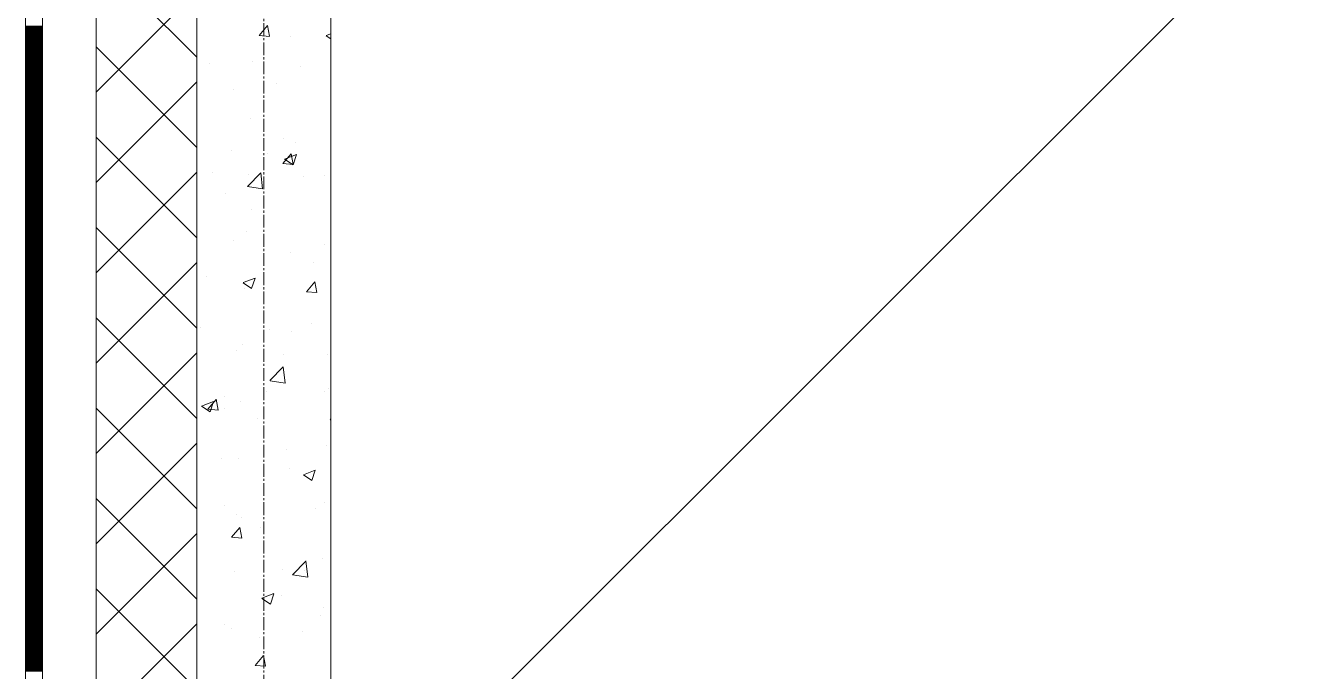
# Model space of a CAD drawing. Header units: millimetres. Extents: x 538266 to 1167394, y 114608 to 637157.
# Drawn here: x 828883 to 830789, y 161488 to 162451 of the extents above; entities that cross this region are included whole.
import ezdxf
from ezdxf.enums import TextEntityAlignment as Align

# ---------------------------------------------------------------- set-up
doc = ezdxf.new("R2010")
doc.units = ezdxf.units.MM
doc.linetypes.add('CENTER2', pattern=[28.575, 19.05, -3.175, 3.175, -3.175])
doc.linetypes.add('DASHED', pattern=[19.05, 12.7, -6.35])
doc.layers.get('Defpoints').update_dxf_attribs({"color": 140})
doc.layers.add('АР_Делит', color=120, linetype='Continuous', lineweight=0, plot=False)
for name, color, linetype, lineweight in [('АР_Стены ПЕНОблок', 52, 'Continuous', 20), ('АР_Тонкая', 254, 'Continuous', 5), ('АР_Утеплитель', 31, 'Continuous', 0), ('АР_Штриховка', 8, 'Continuous', 0)]:
    doc.layers.add(name, color=color, linetype=linetype, lineweight=lineweight)
doc.layers.add('РД_Оси_100', color=7, linetype='Continuous', lineweight=0, true_color=0x525252)
doc.layers.add('ФВ-5', color=7, linetype='Continuous')
doc.styles.add('style1', font='ARIALN.TTF')

# ---------------------------------------------------------------- blocks, each defined once
blk = doc.blocks.new('2_этаж')
at = {"layer": 'АР_Стены ПЕНОблок', "color": 18, "linetype": 'Continuous', "lineweight": 20, "true_color": 0x000000}
for p, q in [((672773.6, 213213.2), (672773.6, 137013.2)), ((672973.6, 137013.2), (672973.6, 213213.2))]:
    blk.add_line(p, q, dxfattribs=at)
at = {"layer": 'АР_Тонкая', "color": 18, "linetype": 'Continuous', "lineweight": 5, "true_color": 0x000000}
for p, q in [((672518.6, 213213.2), (672518.6, 137013.2)), ((672543.6, 213213.2), (672543.6, 137013.2)), ((672543.6, 137013.2), (672543.6, 213213.2)), ((672623.6, 137013.2), (672623.6, 213213.2))]:
    blk.add_line(p, q, dxfattribs=at)
at = {"layer": 'АР_Утеплитель', "color": 18, "linetype": 'Continuous', "lineweight": 0, "true_color": 0x000000}
for p, q in [((672623.6, 213213.2), (672623.6, 137013.2)), ((672773.6, 137013.2), (672773.6, 213213.2))]:
    blk.add_line(p, q, dxfattribs=at)
at = {"layer": 'АР_Штриховка', "color": 18, "linetype": 'Continuous', "lineweight": 0, "true_color": 0x000000}
for p, q in [((672773.6, 162403.9), (672623.6, 162553.9)), ((672623.6, 162351.8), (672773.6, 162501.8)), ((672518.6, 162450), (672543.6, 162450)), ((672518.6, 162449), (672543.6, 162449)), ((672518.6, 162448), (672543.6, 162448)), ((672866.8, 162436.2), (672879, 162450.8)), ((672882.1, 162434.9), (672879.2, 162450.8)), ((672518.6, 162447), (672543.6, 162447)), ((672518.6, 162446), (672543.6, 162446)), ((672518.6, 162445), (672543.6, 162445)), ((672518.6, 162444), (672543.6, 162444)), ((672518.6, 162443), (672543.6, 162443)), ((672518.6, 162442), (672543.6, 162442)), ((672518.6, 162441), (672543.6, 162441)), ((672518.6, 162440), (672543.6, 162440)), ((672518.6, 162439), (672543.6, 162439)), ((672518.6, 162438), (672543.6, 162438)), ((672518.6, 162437), (672543.6, 162437)), ((672518.6, 162436), (672543.6, 162436)), ((672518.6, 162435), (672543.6, 162435)), ((672518.6, 162434), (672543.6, 162434)), ((672518.6, 162433), (672543.6, 162433)), ((672518.6, 162432), (672543.6, 162432)), ((672518.6, 162431), (672543.6, 162431)), ((672518.6, 162430), (672543.6, 162430)), ((672518.6, 162429), (672543.6, 162429)), ((672866.8, 162436.2), (672882, 162434.8)), ((672914, 162433.9), (672914, 162433.9)), ((672966.3, 162436), (672973.6, 162438.8)), ((672966.3, 162435.8), (672973.6, 162430.9)), ((672518.6, 162428), (672543.6, 162428)), ((672518.6, 162427), (672543.6, 162427)), ((672518.6, 162426), (672543.6, 162426)), ((672518.6, 162425), (672543.6, 162425)), ((672518.6, 162424), (672543.6, 162424)), ((672518.6, 162423), (672543.6, 162423)), ((672518.6, 162422), (672543.6, 162422)), ((672518.6, 162421), (672543.6, 162421)), ((672518.6, 162420), (672543.6, 162420)), ((672518.6, 162419), (672543.6, 162419)), ((672518.6, 162418), (672543.6, 162418)), ((672518.6, 162417), (672543.6, 162417)), ((672518.6, 162416), (672543.6, 162416)), ((672518.6, 162415), (672543.6, 162415)), ((672518.6, 162414), (672543.6, 162414)), ((672518.6, 162413), (672543.6, 162413)), ((672518.6, 162412), (672543.6, 162412)), ((672518.6, 162411), (672543.6, 162411)), ((672518.6, 162410), (672543.6, 162410)), ((672773.6, 162269.2), (672623.6, 162419.2)), ((672518.6, 162409), (672543.6, 162409)), ((672518.6, 162408), (672543.6, 162408)), ((672518.6, 162407), (672543.6, 162407)), ((672518.6, 162406), (672543.6, 162406)), ((672518.6, 162405), (672543.6, 162405)), ((672518.6, 162404), (672543.6, 162404)), ((672518.6, 162403), (672543.6, 162403)), ((672518.6, 162402), (672543.6, 162402)), ((672518.6, 162401), (672543.6, 162401)), ((672518.6, 162400), (672543.6, 162400)), ((672518.6, 162399), (672543.6, 162399)), ((672518.6, 162398), (672543.6, 162398)), ((672518.6, 162397), (672543.6, 162397)), ((672518.6, 162396), (672543.6, 162396)), ((672518.6, 162395), (672543.6, 162395)), ((672518.6, 162394), (672543.6, 162394)), ((672518.6, 162393), (672543.6, 162393)), ((672518.6, 162392), (672543.6, 162392)), ((672518.6, 162391), (672543.6, 162391)), ((672793, 162395), (672793, 162395)), ((672857, 162397.6), (672857, 162397.6)), ((672518.6, 162390), (672543.6, 162390)), ((672518.6, 162389), (672543.6, 162389)), ((672518.6, 162388), (672543.6, 162388)), ((672518.6, 162387), (672543.6, 162387)), ((672518.6, 162386), (672543.6, 162386)), ((672518.6, 162385), (672543.6, 162385)), ((672518.6, 162384), (672543.6, 162384)), ((672518.6, 162383), (672543.6, 162383)), ((672518.6, 162382), (672543.6, 162382)), ((672518.6, 162381), (672543.6, 162381)), ((672518.6, 162380), (672543.6, 162380)), ((672518.6, 162379), (672543.6, 162379)), ((672518.6, 162378), (672543.6, 162378)), ((672518.6, 162377), (672543.6, 162377)), ((672518.6, 162376), (672543.6, 162376)), ((672518.6, 162375), (672543.6, 162375)), ((672518.6, 162374), (672543.6, 162374)), ((672518.6, 162373), (672543.6, 162373)), ((672518.6, 162372), (672543.6, 162372)), ((672928.5, 162389.3), (672928.5, 162389.3)), ((672518.6, 162371), (672543.6, 162371)), ((672518.6, 162370), (672543.6, 162370)), ((672518.6, 162369), (672543.6, 162369)), ((672518.6, 162368), (672543.6, 162368)), ((672518.6, 162367), (672543.6, 162367)), ((672518.6, 162366), (672543.6, 162366)), ((672518.6, 162365), (672543.6, 162365)), ((672518.6, 162364), (672543.6, 162364)), ((672518.6, 162363), (672543.6, 162363)), ((672518.6, 162362), (672543.6, 162362)), ((672518.6, 162361), (672543.6, 162361)), ((672518.6, 162360), (672543.6, 162360)), ((672518.6, 162359), (672543.6, 162359)), ((672518.6, 162358), (672543.6, 162358)), ((672518.6, 162357), (672543.6, 162357)), ((672518.6, 162356), (672543.6, 162356)), ((672518.6, 162355), (672543.6, 162355)), ((672518.6, 162354), (672543.6, 162354)), ((672518.6, 162353), (672543.6, 162353)), ((672518.6, 162352), (672543.6, 162352)), ((672623.6, 162217.1), (672773.6, 162367.1)), ((672828.3, 162356.1), (672828.3, 162356.1)), ((672891.9, 162364.5), (672891.9, 162364.5)), ((672518.6, 162351), (672543.6, 162351)), ((672518.6, 162350), (672543.6, 162350)), ((672518.6, 162349), (672543.6, 162349)), ((672518.6, 162348), (672543.6, 162348)), ((672518.6, 162347), (672543.6, 162347)), ((672518.6, 162346), (672543.6, 162346)), ((672518.6, 162345), (672543.6, 162345)), ((672518.6, 162344), (672543.6, 162344)), ((672518.6, 162343), (672543.6, 162343)), ((672518.6, 162342), (672543.6, 162342)), ((672518.6, 162341), (672543.6, 162341)), ((672518.6, 162340), (672543.6, 162340)), ((672518.6, 162339), (672543.6, 162339)), ((672518.6, 162338), (672543.6, 162338)), ((672518.6, 162337), (672543.6, 162337)), ((672518.6, 162336), (672543.6, 162336)), ((672518.6, 162335), (672543.6, 162335)), ((672518.6, 162334), (672543.6, 162334)), ((672518.6, 162333), (672543.6, 162333)), ((672518.6, 162332), (672543.6, 162332)), ((672518.6, 162331), (672543.6, 162331)), ((672518.6, 162330), (672543.6, 162330)), ((672518.6, 162329), (672543.6, 162329)), ((672518.6, 162328), (672543.6, 162328)), ((672518.6, 162327), (672543.6, 162327)), ((672518.6, 162326), (672543.6, 162326)), ((672518.6, 162325), (672543.6, 162325)), ((672518.6, 162324), (672543.6, 162324)), ((672518.6, 162323), (672543.6, 162323)), ((672518.6, 162322), (672543.6, 162322)), ((672518.6, 162321), (672543.6, 162321)), ((672518.6, 162320), (672543.6, 162320)), ((672518.6, 162319), (672543.6, 162319)), ((672518.6, 162318), (672543.6, 162318)), ((672518.6, 162317), (672543.6, 162317)), ((672518.6, 162316), (672543.6, 162316)), ((672518.6, 162315), (672543.6, 162315)), ((672518.6, 162314), (672543.6, 162314)), ((672518.6, 162313), (672543.6, 162313)), ((672518.6, 162312), (672543.6, 162312)), ((672518.6, 162311), (672543.6, 162311)), ((672518.6, 162310), (672543.6, 162310)), ((672518.6, 162309), (672543.6, 162309)), ((672518.6, 162308), (672543.6, 162308)), ((672518.6, 162307), (672543.6, 162307)), ((672518.6, 162306), (672543.6, 162306)), ((672518.6, 162305), (672543.6, 162305)), ((672518.6, 162304), (672543.6, 162304)), ((672518.6, 162303), (672543.6, 162303)), ((672518.6, 162302), (672543.6, 162302)), ((672518.6, 162301), (672543.6, 162301)), ((672518.6, 162300), (672543.6, 162300)), ((672518.6, 162299), (672543.6, 162299)), ((672518.6, 162298), (672543.6, 162298)), ((672518.6, 162297), (672543.6, 162297)), ((672518.6, 162296), (672543.6, 162296)), ((672518.6, 162295), (672543.6, 162295)), ((672853.9, 162313), (672853.9, 162313)), ((672518.6, 162294), (672543.6, 162294)), ((672518.6, 162293), (672543.6, 162293)), ((672518.6, 162292), (672543.6, 162292)), ((672518.6, 162291), (672543.6, 162291)), ((672518.6, 162290), (672543.6, 162290)), ((672518.6, 162289), (672543.6, 162289)), ((672518.6, 162288), (672543.6, 162288)), ((672518.6, 162287), (672543.6, 162287)), ((672518.6, 162286), (672543.6, 162286)), ((672518.6, 162285), (672543.6, 162285)), ((672518.6, 162284), (672543.6, 162284)), ((672518.6, 162283), (672543.6, 162283)), ((672518.6, 162282), (672543.6, 162282)), ((672518.6, 162281), (672543.6, 162281)), ((672518.6, 162280), (672543.6, 162280)), ((672518.6, 162279), (672543.6, 162279)), ((672518.6, 162278), (672543.6, 162278)), ((672518.6, 162277), (672543.6, 162277)), ((672518.6, 162276), (672543.6, 162276)), ((672773.6, 162134.5), (672623.6, 162284.5)), ((672903.5, 162282.4), (672903.5, 162282.4)), ((672921.3, 162277), (672921.3, 162277)), ((672518.6, 162275), (672543.6, 162275)), ((672518.6, 162274), (672543.6, 162274)), ((672518.6, 162273), (672543.6, 162273)), ((672518.6, 162272), (672543.6, 162272)), ((672518.6, 162271), (672543.6, 162271)), ((672518.6, 162270), (672543.6, 162270)), ((672518.6, 162269), (672543.6, 162269)), ((672518.6, 162268), (672543.6, 162268)), ((672518.6, 162267), (672543.6, 162267)), ((672518.6, 162266), (672543.6, 162266)), ((672518.6, 162265), (672543.6, 162265)), ((672518.6, 162264), (672543.6, 162264)), ((672518.6, 162263), (672543.6, 162263)), ((672518.6, 162262), (672543.6, 162262)), ((672518.6, 162261), (672543.6, 162261)), ((672518.6, 162260), (672543.6, 162260)), ((672518.6, 162259), (672543.6, 162259)), ((672518.6, 162258), (672543.6, 162258)), ((672518.6, 162257), (672543.6, 162257)), ((672825.1, 162264.3), (672825.1, 162264.3)), ((672879.1, 162259.5), (672879.1, 162259.5)), ((672902, 162245.1), (672914.3, 162259.7)), ((672904.5, 162251.8), (672922.3, 162258.6)), ((672917.4, 162243.8), (672914.5, 162259.7)), ((672917.1, 162243.1), (672922.3, 162258.5)), ((672518.6, 162256), (672543.6, 162256)), ((672518.6, 162255), (672543.6, 162255)), ((672518.6, 162254), (672543.6, 162254)), ((672518.6, 162253), (672543.6, 162253)), ((672518.6, 162252), (672543.6, 162252)), ((672518.6, 162251), (672543.6, 162251)), ((672518.6, 162250), (672543.6, 162250)), ((672518.6, 162249), (672543.6, 162249)), ((672518.6, 162248), (672543.6, 162248)), ((672518.6, 162247), (672543.6, 162247)), ((672518.6, 162246), (672543.6, 162246)), ((672518.6, 162245), (672543.6, 162245)), ((672518.6, 162244), (672543.6, 162244)), ((672518.6, 162243), (672543.6, 162243)), ((672518.6, 162242), (672543.6, 162242)), ((672518.6, 162241), (672543.6, 162241)), ((672518.6, 162240), (672543.6, 162240)), ((672518.6, 162239), (672543.6, 162239)), ((672518.6, 162238), (672543.6, 162238)), ((672902, 162245.1), (672917.2, 162243.8)), ((672904.5, 162251.6), (672917.1, 162243.1)), ((672518.6, 162237), (672543.6, 162237)), ((672518.6, 162236), (672543.6, 162236)), ((672518.6, 162235), (672543.6, 162235)), ((672518.6, 162234), (672543.6, 162234)), ((672518.6, 162233), (672543.6, 162233)), ((672518.6, 162232), (672543.6, 162232)), ((672518.6, 162231), (672543.6, 162231)), ((672518.6, 162230), (672543.6, 162230)), ((672518.6, 162229), (672543.6, 162229)), ((672518.6, 162228), (672543.6, 162228)), ((672518.6, 162227), (672543.6, 162227)), ((672518.6, 162226), (672543.6, 162226)), ((672518.6, 162225), (672543.6, 162225)), ((672518.6, 162224), (672543.6, 162224)), ((672518.6, 162223), (672543.6, 162223)), ((672518.6, 162222), (672543.6, 162222)), ((672518.6, 162221), (672543.6, 162221)), ((672518.6, 162220), (672543.6, 162220)), ((672518.6, 162219), (672543.6, 162219)), ((672623.6, 162082.4), (672773.6, 162232.4)), ((672797.1, 162231.1), (672797.1, 162231.1)), ((672849.1, 162210.9), (672868.9, 162231.5)), ((672850.8, 162228.5), (672850.8, 162228.5)), ((672871.7, 162207.4), (672868.9, 162231.5)), ((672932.6, 162225.4), (672932.6, 162225.4)), ((672964.4, 162226.6), (672964.4, 162226.6)), ((672518.6, 162218), (672543.6, 162218)), ((672518.6, 162217), (672543.6, 162217)), ((672518.6, 162216), (672543.6, 162216)), ((672518.6, 162215), (672543.6, 162215)), ((672518.6, 162214), (672543.6, 162214)), ((672518.6, 162213), (672543.6, 162213)), ((672518.6, 162212), (672543.6, 162212)), ((672518.6, 162211), (672543.6, 162211)), ((672518.6, 162210), (672543.6, 162210)), ((672518.6, 162209), (672543.6, 162209)), ((672518.6, 162208), (672543.6, 162208)), ((672518.6, 162207), (672543.6, 162207)), ((672518.6, 162206), (672543.6, 162206)), ((672518.6, 162205), (672543.6, 162205)), ((672518.6, 162204), (672543.6, 162204)), ((672518.6, 162203), (672543.6, 162203)), ((672518.6, 162202), (672543.6, 162202)), ((672518.6, 162201), (672543.6, 162201)), ((672518.6, 162200), (672543.6, 162200)), ((672816.3, 162201.2), (672816.3, 162201.2)), ((672849.1, 162210.8), (672871.7, 162207.3)), ((672518.6, 162199), (672543.6, 162199)), ((672518.6, 162198), (672543.6, 162198)), ((672518.6, 162197), (672543.6, 162197)), ((672518.6, 162196), (672543.6, 162196)), ((672518.6, 162195), (672543.6, 162195)), ((672518.6, 162194), (672543.6, 162194)), ((672518.6, 162193), (672543.6, 162193)), ((672518.6, 162192), (672543.6, 162192)), ((672518.6, 162191), (672543.6, 162191)), ((672518.6, 162190), (672543.6, 162190)), ((672518.6, 162189), (672543.6, 162189)), ((672518.6, 162188), (672543.6, 162188)), ((672518.6, 162187), (672543.6, 162187)), ((672518.6, 162186), (672543.6, 162186)), ((672518.6, 162185), (672543.6, 162185)), ((672518.6, 162184), (672543.6, 162184)), ((672518.6, 162183), (672543.6, 162183)), ((672518.6, 162182), (672543.6, 162182)), ((672518.6, 162181), (672543.6, 162181)), ((672518.6, 162180), (672543.6, 162180)), ((672518.6, 162179), (672543.6, 162179)), ((672518.6, 162178), (672543.6, 162178)), ((672518.6, 162177), (672543.6, 162177)), ((672518.6, 162176), (672543.6, 162176)), ((672518.6, 162175), (672543.6, 162175)), ((672518.6, 162174), (672543.6, 162174)), ((672518.6, 162173), (672543.6, 162173)), ((672518.6, 162172), (672543.6, 162172)), ((672518.6, 162171), (672543.6, 162171)), ((672518.6, 162170), (672543.6, 162170)), ((672518.6, 162169), (672543.6, 162169)), ((672518.6, 162168), (672543.6, 162168)), ((672518.6, 162167), (672543.6, 162167)), ((672518.6, 162166), (672543.6, 162166)), ((672518.6, 162165), (672543.6, 162165)), ((672518.6, 162164), (672543.6, 162164)), ((672518.6, 162163), (672543.6, 162163)), ((672518.6, 162162), (672543.6, 162162)), ((672854.5, 162176.8), (672854.5, 162176.8)), ((672518.6, 162161), (672543.6, 162161)), ((672518.6, 162160), (672543.6, 162160)), ((672518.6, 162159), (672543.6, 162159)), ((672518.6, 162158), (672543.6, 162158)), ((672518.6, 162157), (672543.6, 162157)), ((672518.6, 162156), (672543.6, 162156)), ((672518.6, 162155), (672543.6, 162155)), ((672518.6, 162154), (672543.6, 162154)), ((672518.6, 162153), (672543.6, 162153)), ((672518.6, 162152), (672543.6, 162152)), ((672518.6, 162151), (672543.6, 162151)), ((672518.6, 162150), (672543.6, 162150)), ((672518.6, 162149), (672543.6, 162149)), ((672518.6, 162148), (672543.6, 162148)), ((672518.6, 162147), (672543.6, 162147)), ((672518.6, 162146), (672543.6, 162146)), ((672518.6, 162145), (672543.6, 162145)), ((672518.6, 162144), (672543.6, 162144)), ((672518.6, 162143), (672543.6, 162143)), ((672773.6, 161999.8), (672623.6, 162149.8)), ((672847.8, 162143.9), (672847.8, 162143.9)), ((672518.6, 162142), (672543.6, 162142)), ((672518.6, 162141), (672543.6, 162141)), ((672518.6, 162140), (672543.6, 162140)), ((672518.6, 162139), (672543.6, 162139)), ((672518.6, 162138), (672543.6, 162138)), ((672518.6, 162137), (672543.6, 162137)), ((672518.6, 162136), (672543.6, 162136)), ((672518.6, 162135), (672543.6, 162135)), ((672518.6, 162134), (672543.6, 162134)), ((672518.6, 162133), (672543.6, 162133)), ((672518.6, 162132), (672543.6, 162132)), ((672518.6, 162131), (672543.6, 162131)), ((672518.6, 162130), (672543.6, 162130)), ((672518.6, 162129), (672543.6, 162129)), ((672518.6, 162128), (672543.6, 162128)), ((672518.6, 162127), (672543.6, 162127)), ((672518.6, 162126), (672543.6, 162126)), ((672518.6, 162125), (672543.6, 162125)), ((672518.6, 162124), (672543.6, 162124)), ((672828.6, 162130.4), (672828.6, 162130.4)), ((672964.1, 162124.6), (672964.1, 162124.6)), ((672518.6, 162123), (672543.6, 162123)), ((672518.6, 162122), (672543.6, 162122)), ((672518.6, 162121), (672543.6, 162121)), ((672518.6, 162120), (672543.6, 162120)), ((672518.6, 162119), (672543.6, 162119)), ((672518.6, 162118), (672543.6, 162118)), ((672518.6, 162117), (672543.6, 162117)), ((672518.6, 162116), (672543.6, 162116)), ((672518.6, 162115), (672543.6, 162115)), ((672518.6, 162114), (672543.6, 162114)), ((672518.6, 162113), (672543.6, 162113)), ((672518.6, 162112), (672543.6, 162112)), ((672518.6, 162111), (672543.6, 162111)), ((672518.6, 162110), (672543.6, 162110)), ((672518.6, 162109), (672543.6, 162109)), ((672518.6, 162108), (672543.6, 162108)), ((672518.6, 162107), (672543.6, 162107)), ((672518.6, 162106), (672543.6, 162106)), ((672518.6, 162105), (672543.6, 162105)), ((672913.3, 162112.3), (672913.3, 162112.3)), ((672518.6, 162104), (672543.6, 162104)), ((672518.6, 162103), (672543.6, 162103)), ((672518.6, 162102), (672543.6, 162102)), ((672518.6, 162101), (672543.6, 162101)), ((672518.6, 162100), (672543.6, 162100)), ((672518.6, 162099), (672543.6, 162099)), ((672518.6, 162098), (672543.6, 162098)), ((672518.6, 162097), (672543.6, 162097)), ((672518.6, 162096), (672543.6, 162096)), ((672518.6, 162095), (672543.6, 162095)), ((672518.6, 162094), (672543.6, 162094)), ((672518.6, 162093), (672543.6, 162093)), ((672518.6, 162092), (672543.6, 162092)), ((672518.6, 162091), (672543.6, 162091)), ((672518.6, 162090), (672543.6, 162090)), ((672518.6, 162089), (672543.6, 162089)), ((672518.6, 162088), (672543.6, 162088)), ((672518.6, 162087), (672543.6, 162087)), ((672518.6, 162086), (672543.6, 162086)), ((672623.6, 161947.7), (672773.6, 162097.7)), ((672948.1, 162097.7), (672948.1, 162097.7)), ((672518.6, 162085), (672543.6, 162085)), ((672518.6, 162084), (672543.6, 162084)), ((672518.6, 162083), (672543.6, 162083)), ((672518.6, 162082), (672543.6, 162082)), ((672518.6, 162081), (672543.6, 162081)), ((672518.6, 162080), (672543.6, 162080)), ((672518.6, 162079), (672543.6, 162079)), ((672518.6, 162078), (672543.6, 162078)), ((672518.6, 162077), (672543.6, 162077)), ((672518.6, 162076), (672543.6, 162076)), ((672518.6, 162075), (672543.6, 162075)), ((672518.6, 162074), (672543.6, 162074)), ((672518.6, 162073), (672543.6, 162073)), ((672518.6, 162072), (672543.6, 162072)), ((672518.6, 162071), (672543.6, 162071)), ((672518.6, 162070), (672543.6, 162070)), ((672518.6, 162069), (672543.6, 162069)), ((672518.6, 162068), (672543.6, 162068)), ((672518.6, 162067), (672543.6, 162067)), ((672787.7, 162076.6), (672787.7, 162076.6)), ((672842.7, 162067.6), (672860.5, 162074.4)), ((672842.7, 162067.5), (672855.3, 162058.9)), ((672855.3, 162058.9), (672860.5, 162074.3)), ((672937.3, 162054), (672949.5, 162068.6)), ((672952.6, 162052.8), (672949.7, 162068.7)), ((672518.6, 162066), (672543.6, 162066)), ((672518.6, 162065), (672543.6, 162065)), ((672518.6, 162064), (672543.6, 162064)), ((672518.6, 162063), (672543.6, 162063)), ((672518.6, 162062), (672543.6, 162062)), ((672518.6, 162061), (672543.6, 162061)), ((672518.6, 162060), (672543.6, 162060)), ((672518.6, 162059), (672543.6, 162059)), ((672518.6, 162058), (672543.6, 162058)), ((672518.6, 162057), (672543.6, 162057)), ((672518.6, 162056), (672543.6, 162056)), ((672518.6, 162055), (672543.6, 162055)), ((672518.6, 162054), (672543.6, 162054)), ((672518.6, 162053), (672543.6, 162053)), ((672518.6, 162052), (672543.6, 162052)), ((672518.6, 162051), (672543.6, 162051)), ((672518.6, 162050), (672543.6, 162050)), ((672518.6, 162049), (672543.6, 162049)), ((672518.6, 162048), (672543.6, 162048)), ((672844.7, 162059.4), (672844.7, 162059.4)), ((672937.3, 162054), (672952.4, 162052.7)), ((672518.6, 162047), (672543.6, 162047)), ((672518.6, 162046), (672543.6, 162046)), ((672518.6, 162045), (672543.6, 162045)), ((672518.6, 162044), (672543.6, 162044)), ((672518.6, 162043), (672543.6, 162043)), ((672518.6, 162042), (672543.6, 162042)), ((672518.6, 162041), (672543.6, 162041)), ((672518.6, 162040), (672543.6, 162040)), ((672518.6, 162039), (672543.6, 162039)), ((672518.6, 162038), (672543.6, 162038)), ((672518.6, 162037), (672543.6, 162037)), ((672518.6, 162036), (672543.6, 162036)), ((672518.6, 162035), (672543.6, 162035)), ((672518.6, 162034), (672543.6, 162034)), ((672518.6, 162033), (672543.6, 162033)), ((672518.6, 162032), (672543.6, 162032)), ((672518.6, 162031), (672543.6, 162031)), ((672518.6, 162030), (672543.6, 162030)), ((672518.6, 162029), (672543.6, 162029)), ((672518.6, 162028), (672543.6, 162028)), ((672518.6, 162027), (672543.6, 162027)), ((672518.6, 162026), (672543.6, 162026)), ((672518.6, 162025), (672543.6, 162025)), ((672518.6, 162024), (672543.6, 162024)), ((672518.6, 162023), (672543.6, 162023)), ((672518.6, 162022), (672543.6, 162022)), ((672518.6, 162021), (672543.6, 162021)), ((672518.6, 162020), (672543.6, 162020)), ((672518.6, 162019), (672543.6, 162019)), ((672518.6, 162018), (672543.6, 162018)), ((672518.6, 162017), (672543.6, 162017)), ((672518.6, 162016), (672543.6, 162016)), ((672518.6, 162015), (672543.6, 162015)), ((672518.6, 162014), (672543.6, 162014)), ((672518.6, 162013), (672543.6, 162013)), ((672518.6, 162012), (672543.6, 162012)), ((672518.6, 162011), (672543.6, 162011)), ((672518.6, 162010), (672543.6, 162010)), ((672518.6, 162009), (672543.6, 162009)), ((672773.6, 161865.1), (672623.6, 162015.1)), ((672518.6, 162008), (672543.6, 162008)), ((672518.6, 162007), (672543.6, 162007)), ((672518.6, 162006), (672543.6, 162006)), ((672518.6, 162005), (672543.6, 162005)), ((672518.6, 162004), (672543.6, 162004)), ((672518.6, 162003), (672543.6, 162003)), ((672518.6, 162002), (672543.6, 162002)), ((672518.6, 162001), (672543.6, 162001)), ((672518.6, 162000), (672543.6, 162000)), ((672518.6, 161999), (672543.6, 161999)), ((672518.6, 161998), (672543.6, 161998)), ((672518.6, 161997), (672543.6, 161997)), ((672518.6, 161996), (672543.6, 161996)), ((672518.6, 161995), (672543.6, 161995)), ((672518.6, 161994), (672543.6, 161994)), ((672518.6, 161993), (672543.6, 161993)), ((672518.6, 161992), (672543.6, 161992)), ((672518.6, 161991), (672543.6, 161991)), ((672518.6, 161990), (672543.6, 161990)), ((672779.1, 162000.6), (672779.1, 162000.6)), ((672881.3, 161997.5), (672881.3, 161997.5)), ((672914.7, 161994.8), (672914.7, 161994.8)), ((672944.8, 162005.9), (672944.8, 162005.9)), ((672973.5, 161993.9), (672973.5, 161993.9)), ((672518.6, 161989), (672543.6, 161989)), ((672518.6, 161988), (672543.6, 161988)), ((672518.6, 161987), (672543.6, 161987)), ((672518.6, 161986), (672543.6, 161986)), ((672518.6, 161985), (672543.6, 161985)), ((672518.6, 161984), (672543.6, 161984)), ((672518.6, 161983), (672543.6, 161983)), ((672518.6, 161982), (672543.6, 161982)), ((672518.6, 161981), (672543.6, 161981)), ((672518.6, 161980), (672543.6, 161980)), ((672518.6, 161979), (672543.6, 161979)), ((672518.6, 161978), (672543.6, 161978)), ((672518.6, 161977), (672543.6, 161977)), ((672518.6, 161976), (672543.6, 161976)), ((672518.6, 161975), (672543.6, 161975)), ((672518.6, 161974), (672543.6, 161974)), ((672518.6, 161973), (672543.6, 161973)), ((672518.6, 161972), (672543.6, 161972)), ((672518.6, 161971), (672543.6, 161971)), ((672841.6, 161974.8), (672841.6, 161974.8)), ((672518.6, 161970), (672543.6, 161970)), ((672518.6, 161969), (672543.6, 161969)), ((672518.6, 161968), (672543.6, 161968)), ((672518.6, 161967), (672543.6, 161967)), ((672518.6, 161966), (672543.6, 161966)), ((672518.6, 161965), (672543.6, 161965)), ((672518.6, 161964), (672543.6, 161964)), ((672518.6, 161963), (672543.6, 161963)), ((672518.6, 161962), (672543.6, 161962)), ((672518.6, 161961), (672543.6, 161961)), ((672518.6, 161960), (672543.6, 161960)), ((672518.6, 161959), (672543.6, 161959)), ((672518.6, 161958), (672543.6, 161958)), ((672518.6, 161957), (672543.6, 161957)), ((672518.6, 161956), (672543.6, 161956)), ((672518.6, 161955), (672543.6, 161955)), ((672518.6, 161954), (672543.6, 161954)), ((672518.6, 161953), (672543.6, 161953)), ((672518.6, 161952), (672543.6, 161952)), ((672623.6, 161812.9), (672773.6, 161962.9)), ((672832.6, 161966.4), (672832.6, 161966.4)), ((672902.8, 161960.7), (672902.8, 161960.7)), ((672968.2, 161960.7), (672968.2, 161960.7)), ((672518.6, 161951), (672543.6, 161951)), ((672518.6, 161950), (672543.6, 161950)), ((672518.6, 161949), (672543.6, 161949)), ((672518.6, 161948), (672543.6, 161948)), ((672518.6, 161947), (672543.6, 161947)), ((672518.6, 161946), (672543.6, 161946)), ((672518.6, 161945), (672543.6, 161945)), ((672518.6, 161944), (672543.6, 161944)), ((672518.6, 161943), (672543.6, 161943)), ((672518.6, 161942), (672543.6, 161942)), ((672518.6, 161941), (672543.6, 161941)), ((672518.6, 161940), (672543.6, 161940)), ((672518.6, 161939), (672543.6, 161939)), ((672518.6, 161938), (672543.6, 161938)), ((672518.6, 161937), (672543.6, 161937)), ((672518.6, 161936), (672543.6, 161936)), ((672518.6, 161935), (672543.6, 161935)), ((672518.6, 161934), (672543.6, 161934)), ((672518.6, 161933), (672543.6, 161933)), ((672882.7, 161921.4), (672902.5, 161942)), ((672905.4, 161917.9), (672902.6, 161942)), ((672518.6, 161932), (672543.6, 161932)), ((672518.6, 161931), (672543.6, 161931)), ((672518.6, 161930), (672543.6, 161930)), ((672518.6, 161929), (672543.6, 161929)), ((672518.6, 161928), (672543.6, 161928)), ((672518.6, 161927), (672543.6, 161927)), ((672518.6, 161926), (672543.6, 161926)), ((672518.6, 161925), (672543.6, 161925)), ((672518.6, 161924), (672543.6, 161924)), ((672518.6, 161923), (672543.6, 161923)), ((672518.6, 161922), (672543.6, 161922)), ((672518.6, 161921), (672543.6, 161921)), ((672518.6, 161920), (672543.6, 161920)), ((672518.6, 161919), (672543.6, 161919)), ((672518.6, 161918), (672543.6, 161918)), ((672518.6, 161917), (672543.6, 161917)), ((672518.6, 161916), (672543.6, 161916)), ((672518.6, 161915), (672543.6, 161915)), ((672518.6, 161914), (672543.6, 161914)), ((672882.8, 161921.3), (672905.4, 161917.8)), ((672518.6, 161913), (672543.6, 161913)), ((672518.6, 161912), (672543.6, 161912)), ((672518.6, 161911), (672543.6, 161911)), ((672518.6, 161910), (672543.6, 161910)), ((672518.6, 161909), (672543.6, 161909)), ((672518.6, 161908), (672543.6, 161908)), ((672518.6, 161907), (672543.6, 161907)), ((672518.6, 161906), (672543.6, 161906)), ((672518.6, 161905), (672543.6, 161905)), ((672518.6, 161904), (672543.6, 161904)), ((672518.6, 161903), (672543.6, 161903)), ((672518.6, 161902), (672543.6, 161902)), ((672518.6, 161901), (672543.6, 161901)), ((672518.6, 161900), (672543.6, 161900)), ((672518.6, 161899), (672543.6, 161899)), ((672518.6, 161898), (672543.6, 161898)), ((672518.6, 161897), (672543.6, 161897)), ((672518.6, 161896), (672543.6, 161896)), ((672518.6, 161895), (672543.6, 161895)), ((672814.4, 161897.4), (672814.4, 161897.4)), ((672878, 161905.7), (672878, 161905.7)), ((672963.6, 161905), (672963.6, 161905)), ((672970.4, 161909.3), (672970.4, 161909.3)), ((672518.6, 161894), (672543.6, 161894)), ((672518.6, 161893), (672543.6, 161893)), ((672518.6, 161892), (672543.6, 161892)), ((672518.6, 161891), (672543.6, 161891)), ((672518.6, 161890), (672543.6, 161890)), ((672518.6, 161889), (672543.6, 161889)), ((672518.6, 161888), (672543.6, 161888)), ((672518.6, 161887), (672543.6, 161887)), ((672518.6, 161886), (672543.6, 161886)), ((672518.6, 161885), (672543.6, 161885)), ((672518.6, 161884), (672543.6, 161884)), ((672518.6, 161883), (672543.6, 161883)), ((672518.6, 161882), (672543.6, 161882)), ((672518.6, 161881), (672543.6, 161881)), ((672518.6, 161880), (672543.6, 161880)), ((672518.6, 161879), (672543.6, 161879)), ((672518.6, 161878), (672543.6, 161878)), ((672518.6, 161877), (672543.6, 161877)), ((672518.6, 161876), (672543.6, 161876)), ((672773.6, 161730.4), (672623.6, 161880.4)), ((672780.9, 161883.4), (672798.7, 161890.2)), ((672780.9, 161883.3), (672793.5, 161874.8)), ((672790.3, 161878.9), (672802.6, 161893.5)), ((672790.3, 161878.9), (672805.5, 161877.6)), ((672793.5, 161874.7), (672798.7, 161890.1)), ((672805.7, 161877.6), (672802.8, 161893.6)), ((672815.5, 161879.5), (672815.5, 161879.5)), ((672838.5, 161890.3), (672838.5, 161890.3)), ((672518.6, 161875), (672543.6, 161875)), ((672518.6, 161874), (672543.6, 161874)), ((672518.6, 161873), (672543.6, 161873)), ((672518.6, 161872), (672543.6, 161872)), ((672518.6, 161871), (672543.6, 161871)), ((672518.6, 161870), (672543.6, 161870)), ((672518.6, 161869), (672543.6, 161869)), ((672518.6, 161868), (672543.6, 161868)), ((672518.6, 161867), (672543.6, 161867)), ((672518.6, 161866), (672543.6, 161866)), ((672518.6, 161865), (672543.6, 161865)), ((672518.6, 161864), (672543.6, 161864)), ((672518.6, 161863), (672543.6, 161863)), ((672518.6, 161862), (672543.6, 161862)), ((672518.6, 161861), (672543.6, 161861)), ((672518.6, 161860), (672543.6, 161860)), ((672518.6, 161859), (672543.6, 161859)), ((672518.6, 161858), (672543.6, 161858)), ((672518.6, 161857), (672543.6, 161857)), ((672864.1, 161865.7), (672864.1, 161865.7)), ((672972.5, 161863), (672973.6, 161864.3)), ((672972.5, 161863), (672973.6, 161862.9)), ((672518.6, 161856), (672543.6, 161856)), ((672518.6, 161855), (672543.6, 161855)), ((672518.6, 161854), (672543.6, 161854)), ((672518.6, 161853), (672543.6, 161853)), ((672518.6, 161852), (672543.6, 161852)), ((672518.6, 161851), (672543.6, 161851)), ((672518.6, 161850), (672543.6, 161850)), ((672518.6, 161849), (672543.6, 161849)), ((672518.6, 161848), (672543.6, 161848)), ((672518.6, 161847), (672543.6, 161847)), ((672518.6, 161846), (672543.6, 161846)), ((672518.6, 161845), (672543.6, 161845)), ((672518.6, 161844), (672543.6, 161844)), ((672518.6, 161843), (672543.6, 161843)), ((672518.6, 161842), (672543.6, 161842)), ((672518.6, 161841), (672543.6, 161841)), ((672518.6, 161840), (672543.6, 161840)), ((672518.6, 161839), (672543.6, 161839)), ((672518.6, 161838), (672543.6, 161838)), ((672518.6, 161837), (672543.6, 161837)), ((672518.6, 161836), (672543.6, 161836)), ((672518.6, 161835), (672543.6, 161835)), ((672518.6, 161834), (672543.6, 161834)), ((672518.6, 161833), (672543.6, 161833)), ((672518.6, 161832), (672543.6, 161832)), ((672518.6, 161831), (672543.6, 161831)), ((672518.6, 161830), (672543.6, 161830)), ((672518.6, 161829), (672543.6, 161829)), ((672518.6, 161828), (672543.6, 161828)), ((672518.6, 161827), (672543.6, 161827)), ((672518.6, 161826), (672543.6, 161826)), ((672518.6, 161825), (672543.6, 161825)), ((672518.6, 161824), (672543.6, 161824)), ((672518.6, 161823), (672543.6, 161823)), ((672518.6, 161822), (672543.6, 161822)), ((672518.6, 161821), (672543.6, 161821)), ((672518.6, 161820), (672543.6, 161820)), ((672518.6, 161819), (672543.6, 161819)), ((672623.6, 161678.2), (672773.6, 161828.2)), ((672967.3, 161824.7), (672967.3, 161824.7)), ((672518.6, 161818), (672543.6, 161818)), ((672518.6, 161817), (672543.6, 161817)), ((672518.6, 161816), (672543.6, 161816)), ((672518.6, 161815), (672543.6, 161815)), ((672518.6, 161814), (672543.6, 161814)), ((672518.6, 161813), (672543.6, 161813)), ((672518.6, 161812), (672543.6, 161812)), ((672518.6, 161811), (672543.6, 161811)), ((672518.6, 161810), (672543.6, 161810)), ((672518.6, 161809), (672543.6, 161809)), ((672518.6, 161808), (672543.6, 161808)), ((672518.6, 161807), (672543.6, 161807)), ((672518.6, 161806), (672543.6, 161806)), ((672518.6, 161805), (672543.6, 161805)), ((672518.6, 161804), (672543.6, 161804)), ((672518.6, 161803), (672543.6, 161803)), ((672518.6, 161802), (672543.6, 161802)), ((672518.6, 161801), (672543.6, 161801)), ((672518.6, 161800), (672543.6, 161800)), ((672811.2, 161805.6), (672811.2, 161805.6)), ((672835.4, 161805.7), (672835.4, 161805.7)), ((672907.4, 161818.2), (672907.4, 161818.2)), ((672518.6, 161799), (672543.6, 161799)), ((672518.6, 161798), (672543.6, 161798)), ((672518.6, 161797), (672543.6, 161797)), ((672518.6, 161796), (672543.6, 161796)), ((672518.6, 161795), (672543.6, 161795)), ((672518.6, 161794), (672543.6, 161794)), ((672518.6, 161793), (672543.6, 161793)), ((672518.6, 161792), (672543.6, 161792)), ((672518.6, 161791), (672543.6, 161791)), ((672518.6, 161790), (672543.6, 161790)), ((672518.6, 161789), (672543.6, 161789)), ((672518.6, 161788), (672543.6, 161788)), ((672518.6, 161787), (672543.6, 161787)), ((672518.6, 161786), (672543.6, 161786)), ((672518.6, 161785), (672543.6, 161785)), ((672518.6, 161784), (672543.6, 161784)), ((672518.6, 161783), (672543.6, 161783)), ((672518.6, 161782), (672543.6, 161782)), ((672518.6, 161781), (672543.6, 161781)), ((672912.5, 161790.6), (672912.5, 161790.6)), ((672932.5, 161781.1), (672950.3, 161788)), ((672932.5, 161781), (672945.1, 161772.5)), ((672945.1, 161772.5), (672950.3, 161787.8)), ((672518.6, 161780), (672543.6, 161780)), ((672518.6, 161779), (672543.6, 161779)), ((672518.6, 161778), (672543.6, 161778)), ((672518.6, 161777), (672543.6, 161777)), ((672518.6, 161776), (672543.6, 161776)), ((672518.6, 161775), (672543.6, 161775)), ((672518.6, 161774), (672543.6, 161774)), ((672518.6, 161773), (672543.6, 161773)), ((672518.6, 161772), (672543.6, 161772)), ((672518.6, 161771), (672543.6, 161771)), ((672518.6, 161770), (672543.6, 161770)), ((672518.6, 161769), (672543.6, 161769)), ((672518.6, 161768), (672543.6, 161768)), ((672518.6, 161767), (672543.6, 161767)), ((672518.6, 161766), (672543.6, 161766)), ((672518.6, 161765), (672543.6, 161765)), ((672518.6, 161764), (672543.6, 161764)), ((672518.6, 161763), (672543.6, 161763)), ((672518.6, 161762), (672543.6, 161762)), ((672518.6, 161761), (672543.6, 161761)), ((672518.6, 161760), (672543.6, 161760)), ((672518.6, 161759), (672543.6, 161759)), ((672518.6, 161758), (672543.6, 161758)), ((672518.6, 161757), (672543.6, 161757)), ((672518.6, 161756), (672543.6, 161756)), ((672518.6, 161755), (672543.6, 161755)), ((672518.6, 161754), (672543.6, 161754)), ((672518.6, 161753), (672543.6, 161753)), ((672518.6, 161752), (672543.6, 161752)), ((672518.6, 161751), (672543.6, 161751)), ((672518.6, 161750), (672543.6, 161750)), ((672518.6, 161749), (672543.6, 161749)), ((672518.6, 161748), (672543.6, 161748)), ((672518.6, 161747), (672543.6, 161747)), ((672518.6, 161746), (672543.6, 161746)), ((672518.6, 161745), (672543.6, 161745)), ((672518.6, 161744), (672543.6, 161744)), ((672518.6, 161743), (672543.6, 161743)), ((672773.6, 161595.7), (672623.6, 161745.7)), ((672518.6, 161742), (672543.6, 161742)), ((672518.6, 161741), (672543.6, 161741)), ((672518.6, 161740), (672543.6, 161740)), ((672518.6, 161739), (672543.6, 161739)), ((672518.6, 161738), (672543.6, 161738)), ((672518.6, 161737), (672543.6, 161737)), ((672518.6, 161736), (672543.6, 161736)), ((672518.6, 161735), (672543.6, 161735)), ((672518.6, 161734), (672543.6, 161734)), ((672518.6, 161733), (672543.6, 161733)), ((672518.6, 161732), (672543.6, 161732)), ((672518.6, 161731), (672543.6, 161731)), ((672518.6, 161730), (672543.6, 161730)), ((672518.6, 161729), (672543.6, 161729)), ((672518.6, 161728), (672543.6, 161728)), ((672518.6, 161727), (672543.6, 161727)), ((672518.6, 161726), (672543.6, 161726)), ((672518.6, 161725), (672543.6, 161725)), ((672518.6, 161724), (672543.6, 161724)), ((672814.7, 161735.9), (672814.7, 161735.9)), ((672950.3, 161730.2), (672950.3, 161730.2)), ((672964.2, 161740.2), (672964.2, 161740.2)), ((672518.6, 161723), (672543.6, 161723)), ((672518.6, 161722), (672543.6, 161722)), ((672518.6, 161721), (672543.6, 161721)), ((672518.6, 161720), (672543.6, 161720)), ((672518.6, 161719), (672543.6, 161719)), ((672518.6, 161718), (672543.6, 161718)), ((672518.6, 161717), (672543.6, 161717)), ((672518.6, 161716), (672543.6, 161716)), ((672518.6, 161715), (672543.6, 161715)), ((672518.6, 161714), (672543.6, 161714)), ((672518.6, 161713), (672543.6, 161713)), ((672518.6, 161712), (672543.6, 161712)), ((672518.6, 161711), (672543.6, 161711)), ((672518.6, 161710), (672543.6, 161710)), ((672518.6, 161709), (672543.6, 161709)), ((672518.6, 161708), (672543.6, 161708)), ((672518.6, 161707), (672543.6, 161707)), ((672518.6, 161706), (672543.6, 161706)), ((672518.6, 161705), (672543.6, 161705)), ((672832.3, 161721.1), (672832.3, 161721.1)), ((672840.6, 161718), (672840.6, 161718)), ((672518.6, 161704), (672543.6, 161704)), ((672518.6, 161703), (672543.6, 161703)), ((672518.6, 161702), (672543.6, 161702)), ((672518.6, 161701), (672543.6, 161701)), ((672518.6, 161700), (672543.6, 161700)), ((672518.6, 161699), (672543.6, 161699)), ((672518.6, 161698), (672543.6, 161698)), ((672518.6, 161697), (672543.6, 161697)), ((672518.6, 161696), (672543.6, 161696)), ((672518.6, 161695), (672543.6, 161695)), ((672518.6, 161694), (672543.6, 161694)), ((672518.6, 161693), (672543.6, 161693)), ((672518.6, 161692), (672543.6, 161692)), ((672518.6, 161691), (672543.6, 161691)), ((672518.6, 161690), (672543.6, 161690)), ((672518.6, 161689), (672543.6, 161689)), ((672518.6, 161688), (672543.6, 161688)), ((672518.6, 161687), (672543.6, 161687)), ((672518.6, 161686), (672543.6, 161686)), ((672518.6, 161685), (672543.6, 161685)), ((672623.6, 161543.5), (672773.6, 161693.5)), ((672825.6, 161687.9), (672837.8, 161702.5)), ((672825.6, 161687.9), (672840.8, 161686.5)), ((672840.9, 161686.6), (672838, 161702.5)), ((672868.2, 161701.8), (672868.2, 161701.8)), ((672518.6, 161684), (672543.6, 161684)), ((672518.6, 161683), (672543.6, 161683)), ((672518.6, 161682), (672543.6, 161682)), ((672518.6, 161681), (672543.6, 161681)), ((672518.6, 161680), (672543.6, 161680)), ((672518.6, 161679), (672543.6, 161679)), ((672518.6, 161678), (672543.6, 161678)), ((672518.6, 161677), (672543.6, 161677)), ((672518.6, 161676), (672543.6, 161676)), ((672518.6, 161675), (672543.6, 161675)), ((672518.6, 161674), (672543.6, 161674)), ((672518.6, 161673), (672543.6, 161673)), ((672518.6, 161672), (672543.6, 161672)), ((672518.6, 161671), (672543.6, 161671)), ((672518.6, 161670), (672543.6, 161670)), ((672518.6, 161669), (672543.6, 161669)), ((672518.6, 161668), (672543.6, 161668)), ((672518.6, 161667), (672543.6, 161667)), ((672518.6, 161666), (672543.6, 161666)), ((672518.6, 161665), (672543.6, 161665)), ((672518.6, 161664), (672543.6, 161664)), ((672518.6, 161663), (672543.6, 161663)), ((672518.6, 161662), (672543.6, 161662)), ((672518.6, 161661), (672543.6, 161661)), ((672518.6, 161660), (672543.6, 161660)), ((672518.6, 161659), (672543.6, 161659)), ((672518.6, 161658), (672543.6, 161658)), ((672518.6, 161657), (672543.6, 161657)), ((672518.6, 161656), (672543.6, 161656)), ((672518.6, 161655), (672543.6, 161655)), ((672518.6, 161654), (672543.6, 161654)), ((672518.6, 161653), (672543.6, 161653)), ((672518.6, 161652), (672543.6, 161652)), ((672518.6, 161651), (672543.6, 161651)), ((672518.6, 161650), (672543.6, 161650)), ((672518.6, 161649), (672543.6, 161649)), ((672518.6, 161648), (672543.6, 161648)), ((672518.6, 161647), (672543.6, 161647)), ((672916.4, 161631.9), (672936.2, 161652.5)), ((672939.1, 161628.4), (672936.3, 161652.6)), ((672961.1, 161655.6), (672961.1, 161655.6)), ((672518.6, 161646), (672543.6, 161646)), ((672518.6, 161645), (672543.6, 161645)), ((672518.6, 161644), (672543.6, 161644)), ((672518.6, 161643), (672543.6, 161643)), ((672518.6, 161642), (672543.6, 161642)), ((672518.6, 161641), (672543.6, 161641)), ((672518.6, 161640), (672543.6, 161640)), ((672518.6, 161639), (672543.6, 161639)), ((672518.6, 161638), (672543.6, 161638)), ((672518.6, 161637), (672543.6, 161637)), ((672518.6, 161636), (672543.6, 161636)), ((672518.6, 161635), (672543.6, 161635)), ((672518.6, 161634), (672543.6, 161634)), ((672518.6, 161633), (672543.6, 161633)), ((672518.6, 161632), (672543.6, 161632)), ((672518.6, 161631), (672543.6, 161631)), ((672518.6, 161630), (672543.6, 161630)), ((672518.6, 161629), (672543.6, 161629)), ((672518.6, 161628), (672543.6, 161628)), ((672829.2, 161636.6), (672829.2, 161636.6)), ((672902, 161639.1), (672902, 161639.1)), ((672916.5, 161631.8), (672939, 161628.3)), ((672934.2, 161639), (672934.2, 161639)), ((672518.6, 161627), (672543.6, 161627)), ((672518.6, 161626), (672543.6, 161626)), ((672518.6, 161625), (672543.6, 161625)), ((672518.6, 161624), (672543.6, 161624)), ((672518.6, 161623), (672543.6, 161623)), ((672518.6, 161622), (672543.6, 161622)), ((672518.6, 161621), (672543.6, 161621)), ((672518.6, 161620), (672543.6, 161620)), ((672518.6, 161619), (672543.6, 161619)), ((672518.6, 161618), (672543.6, 161618)), ((672518.6, 161617), (672543.6, 161617)), ((672518.6, 161616), (672543.6, 161616)), ((672518.6, 161615), (672543.6, 161615)), ((672518.6, 161614), (672543.6, 161614)), ((672518.6, 161613), (672543.6, 161613)), ((672518.6, 161612), (672543.6, 161612)), ((672518.6, 161611), (672543.6, 161611)), ((672518.6, 161610), (672543.6, 161610)), ((672518.6, 161609), (672543.6, 161609)), ((672773.6, 161461), (672623.6, 161611)), ((672773.8, 161617.9), (672773.8, 161617.9)), ((672518.6, 161608), (672543.6, 161608)), ((672518.6, 161607), (672543.6, 161607)), ((672518.6, 161606), (672543.6, 161606)), ((672518.6, 161605), (672543.6, 161605)), ((672518.6, 161604), (672543.6, 161604)), ((672518.6, 161603), (672543.6, 161603)), ((672518.6, 161602), (672543.6, 161602)), ((672518.6, 161601), (672543.6, 161601)), ((672518.6, 161600), (672543.6, 161600)), ((672518.6, 161599), (672543.6, 161599)), ((672518.6, 161598), (672543.6, 161598)), ((672518.6, 161597), (672543.6, 161597)), ((672518.6, 161596), (672543.6, 161596)), ((672518.6, 161595), (672543.6, 161595)), ((672518.6, 161594), (672543.6, 161594)), ((672518.6, 161593), (672543.6, 161593)), ((672518.6, 161592), (672543.6, 161592)), ((672518.6, 161591), (672543.6, 161591)), ((672518.6, 161590), (672543.6, 161590)), ((672870.7, 161597), (672888.5, 161603.8)), ((672870.7, 161596.8), (672883.3, 161588.3)), ((672883.3, 161588.3), (672888.5, 161603.6)), ((672899.7, 161601.1), (672899.7, 161601.1)), ((672518.6, 161589), (672543.6, 161589)), ((672518.6, 161588), (672543.6, 161588)), ((672518.6, 161587), (672543.6, 161587)), ((672518.6, 161586), (672543.6, 161586)), ((672518.6, 161585), (672543.6, 161585)), ((672518.6, 161584), (672543.6, 161584)), ((672518.6, 161583), (672543.6, 161583)), ((672518.6, 161582), (672543.6, 161582)), ((672518.6, 161581), (672543.6, 161581)), ((672518.6, 161580), (672543.6, 161580)), ((672518.6, 161579), (672543.6, 161579)), ((672518.6, 161578), (672543.6, 161578)), ((672518.6, 161577), (672543.6, 161577)), ((672518.6, 161576), (672543.6, 161576)), ((672518.6, 161575), (672543.6, 161575)), ((672518.6, 161574), (672543.6, 161574)), ((672518.6, 161573), (672543.6, 161573)), ((672518.6, 161572), (672543.6, 161572)), ((672518.6, 161571), (672543.6, 161571)), ((672958.1, 161571.1), (672958.1, 161571.1)), ((672962.9, 161583.3), (672962.9, 161583.3)), ((672518.6, 161570), (672543.6, 161570)), ((672518.6, 161569), (672543.6, 161569)), ((672518.6, 161568), (672543.6, 161568)), ((672518.6, 161567), (672543.6, 161567)), ((672518.6, 161566), (672543.6, 161566)), ((672518.6, 161565), (672543.6, 161565)), ((672518.6, 161564), (672543.6, 161564)), ((672518.6, 161563), (672543.6, 161563)), ((672518.6, 161562), (672543.6, 161562)), ((672518.6, 161561), (672543.6, 161561)), ((672518.6, 161560), (672543.6, 161560)), ((672518.6, 161559), (672543.6, 161559)), ((672518.6, 161558), (672543.6, 161558)), ((672518.6, 161557), (672543.6, 161557)), ((672518.6, 161556), (672543.6, 161556)), ((672518.6, 161555), (672543.6, 161555)), ((672518.6, 161554), (672543.6, 161554)), ((672518.6, 161553), (672543.6, 161553)), ((672518.6, 161552), (672543.6, 161552)), ((672623.6, 161408.8), (672773.6, 161558.8)), ((672814.8, 161557.9), (672814.8, 161557.9)), ((672826.1, 161552), (672826.1, 161552)), ((672518.6, 161551), (672543.6, 161551)), ((672518.6, 161550), (672543.6, 161550)), ((672518.6, 161549), (672543.6, 161549)), ((672518.6, 161548), (672543.6, 161548)), ((672518.6, 161547), (672543.6, 161547)), ((672518.6, 161546), (672543.6, 161546)), ((672518.6, 161545), (672543.6, 161545)), ((672518.6, 161544), (672543.6, 161544)), ((672518.6, 161543), (672543.6, 161543)), ((672518.6, 161542), (672543.6, 161542)), ((672518.6, 161541), (672543.6, 161541)), ((672518.6, 161540), (672543.6, 161540)), ((672518.6, 161539), (672543.6, 161539)), ((672518.6, 161538), (672543.6, 161538)), ((672518.6, 161537), (672543.6, 161537)), ((672518.6, 161536), (672543.6, 161536)), ((672518.6, 161535), (672543.6, 161535)), ((672518.6, 161534), (672543.6, 161534)), ((672518.6, 161533), (672543.6, 161533)), ((672867.4, 161538.8), (672867.4, 161538.8)), ((672930.9, 161547.2), (672930.9, 161547.2)), ((672518.6, 161532), (672543.6, 161532)), ((672518.6, 161531), (672543.6, 161531)), ((672518.6, 161530), (672543.6, 161530)), ((672518.6, 161529), (672543.6, 161529)), ((672518.6, 161528), (672543.6, 161528)), ((672518.6, 161527), (672543.6, 161527)), ((672518.6, 161526), (672543.6, 161526)), ((672518.6, 161525), (672543.6, 161525)), ((672518.6, 161524), (672543.6, 161524)), ((672518.6, 161523), (672543.6, 161523)), ((672518.6, 161522), (672543.6, 161522)), ((672518.6, 161521), (672543.6, 161521)), ((672518.6, 161520), (672543.6, 161520)), ((672518.6, 161519), (672543.6, 161519)), ((672518.6, 161518), (672543.6, 161518)), ((672518.6, 161517), (672543.6, 161517)), ((672518.6, 161516), (672543.6, 161516)), ((672518.6, 161515), (672543.6, 161515)), ((672518.6, 161514), (672543.6, 161514)), ((672518.6, 161513), (672543.6, 161513)), ((672518.6, 161512), (672543.6, 161512)), ((672518.6, 161511), (672543.6, 161511)), ((672518.6, 161510), (672543.6, 161510)), ((672518.6, 161509), (672543.6, 161509)), ((672518.6, 161508), (672543.6, 161508)), ((672518.6, 161507), (672543.6, 161507)), ((672518.6, 161506), (672543.6, 161506)), ((672518.6, 161505), (672543.6, 161505)), ((672518.6, 161504), (672543.6, 161504)), ((672518.6, 161503), (672543.6, 161503)), ((672518.6, 161502), (672543.6, 161502)), ((672518.6, 161501), (672543.6, 161501)), ((672518.6, 161500), (672543.6, 161500)), ((672518.6, 161499), (672543.6, 161499)), ((672518.6, 161498), (672543.6, 161498)), ((672518.6, 161497), (672543.6, 161497)), ((672518.6, 161496), (672543.6, 161496)), ((672518.6, 161495), (672543.6, 161495)), ((672860.8, 161496.8), (672873.1, 161511.4)), ((672860.8, 161496.8), (672876, 161495.5)), ((672876.2, 161495.5), (672873.2, 161511.4)), ((672518.6, 161494), (672543.6, 161494)), ((672518.6, 161493), (672543.6, 161493)), ((672518.6, 161492), (672543.6, 161492)), ((672518.6, 161491), (672543.6, 161491)), ((672518.6, 161490), (672543.6, 161490)), ((672518.6, 161489), (672543.6, 161489)), ((672518.6, 161488), (672543.6, 161488))]:
    blk.add_line(p, q, dxfattribs=at)
at = {"layer": 'Defpoints', "color": 18, "true_color": 0x000000, "style": 'style1'}
for p in [(677970.6, 219836.4), (678101.2, 211681.4)]:
    blk.add_attdef('АР-ПОМЕЩЕНИЕ:НАИМЕНОВАНИЕ', text='', height=100, dxfattribs=at).set_placement(p, align=Align.MIDDLE)
blk = doc.blocks.new('СОШ_2200_АР_ОСИ_М100_28.05.24')
at = {"layer": 'АР_Делит', "color": 251, "linetype": 'DASHED', "true_color": 0x636466}
blk.add_lwpolyline([(114955, 135155), (114955, -355), (93595.036, -355), (93595.036, 13855), (94145, 13855), (94145, 68320), (66055, 68320), (66055, 13857.73), (83455, 13857.73), (83455, -355), (45245, -355), (45245, 13145), (44695, 13145), (44695, 26755), (45245, 26755), (45245, 68320), (20455, 68320), (20455, 26755), (27955, 26755), (27955, 13145), (-355, 13145), (-355, 100855)], dxfattribs=at)
at = {"layer": 'РД_Оси_100', "color": 251, "linetype": 'CENTER2', "true_color": 0x636466}
blk.add_line((0, -6155), (0, 139938.679), dxfattribs=at)

msp = doc.modelspace()

# ---------------------------------------------------------------- hatches: boundary and pattern name
at = {"layer": 'ФВ-5'}
h = msp.add_hatch(dxfattribs=at)
h.set_pattern_fill('ANSI31', color=3, scale=300)
h.paths.add_polyline_path([(849237.8, 163561), (849237.8, 164465.5, -0.27475), (849124.9, 164655.5, -0.245742), (849217.8, 164833.2), (849217.8, 165213.2), (845769.5, 165213.2, -0.618518), (845382.3, 165213.2), (843647.8, 165213.2), (843647.8, 164913.2), (842747.8, 164913.2), (842747.8, 165213.2), (842667.8, 165213.2), (842667.8, 164793.2), (841647.8, 164793.2), (841647.8, 164713.2), (841647.8, 161813.2), (841647.8, 161313.2), (841647.8, 160413.2), (841647.8, 158613.2), (841647.8, 158389.4, -0.260437), (841750.8, 158205.2, -0.260437), (841647.8, 158020.9), (841647.8, 157055.6, -0.260437), (841750.8, 156871.3, -0.260437), (841647.8, 156687.1), (841647.8, 156333.2), (842017.8, 156333.2), (842017.8, 156113.2), (849237.8, 156113.2), (849237.8, 156880.9, -0.27475), (849124.9, 157071, -0.27475), (849237.8, 157261), (849237.8, 160413.2), (849217.8, 160413.2), (849217.8, 161313.2), (849218.5, 162377, -0.246803), (849124.9, 162555.2, -0.27475), (849237.8, 162745.2), (849237.8, 163180.9, -0.27475), (849124.9, 163371, -0.27475)])
h.paths.add_polyline_path([(845558.6, 161396), (845008.6, 161396, -1), (845008.6, 161996), (845558.6, 161996, -1)], flags=16)
h.paths.add_polyline_path([(842291.6, 157558.9, -1), (841691.6, 157558.9, -1)], flags=16)
h.paths.add_polyline_path([(849124.9, 171855.5, -0.27475), (849237.8, 172045.6), (849237.8, 172480.9, -0.27475), (849124.9, 172671, -0.27475), (849237.8, 172861), (849237.8, 173765.5, -0.27475), (849124.9, 173955.5, -0.27475), (849237.8, 174145.6), (849237.8, 174163.2), (849217.8, 174163.2), (849217.8, 174513.2), (844057.8, 174513.2), (844057.8, 174513.2), (844057.8, 174213.2), (843157.8, 174213.2), (843157.8, 174513.2), (843077.8, 174513.2), (843077.8, 174093.2), (842057.8, 174093.2), (842057.8, 173373.2), (842057.8, 172433.2), (841647.8, 172433.2), (841647.8, 172363.2), (841647.8, 170613.2), (841647.8, 169713.2), (841647.8, 169339.4, -0.260437), (841750.8, 169155.2, -0.260437), (841647.8, 168970.9), (841670.8, 167335.5, -1), (842270.8, 167335.5, -1), (841670.8, 167335.5), (841650.7, 166353.8, -0.256246), (841750.8, 166171.3, -0.105217), (841732, 166083.2), (841867.8, 166083.2), (841867.8, 165413.2), (845385.9, 165413.2, -0.594367), (845765.9, 165413.2), (849217.8, 165413.2), (849217.8, 165913.2), (849218.1, 166193.1, -0.246072), (849124.9, 166371, -0.27475), (849237.8, 166561), (849237.8, 169713.2), (849213.5, 169713.2), (849217.8, 169717.5), (849217.8, 170613.2), (849218.9, 171677.1, -0.247282)])
h.paths.add_polyline_path([(845615.6, 168700.6), (845065.6, 168700.6, -1), (845065.6, 169300.6), (845615.6, 169300.6, -1)], flags=16)
h.paths.add_polyline_path([(836927.8, 171813.2), (836927.8, 172713.2), (836927.8, 172987.1, -0.260437), (836824.9, 173171.3, -0.260437), (836927.8, 173355.6), (836927.8, 175970.9, -0.260437), (836824.9, 176155.2, -0.260437), (836927.8, 176339.4), (836927.8, 176413.2), (836927.8, 176913.2), (833193.3, 176913.2, -0.618518), (832806.2, 176913.2), (829360.5, 176913.2), (829357.8, 176910.6), (829357.8, 176413.2), (829357.7, 176237.4, -0.255873), (829457.6, 176055.2, -0.284268), (829337.8, 175861.6), (829337.8, 172713.2), (829357.8, 172713.2), (829357.8, 171813.2), (829357.2, 170753.9, -0.256632), (829457.6, 170571.3, -0.284268), (829337.8, 170377.8), (829337.8, 169948.7, -0.284268), (829457.6, 169755.2, -0.284268), (829337.8, 169561.6), (829337.8, 168664.9, -0.284268), (829457.6, 168471.3, -0.255743), (829357.8, 168289.1), (829357.8, 167813.2), (832809.7, 167813.2, -0.594367), (833189.8, 167813.2), (834927.8, 167813.2), (834927.8, 168113.2), (835827.8, 168113.2), (835827.8, 167813.2), (835907.8, 167813.2), (835907.8, 168233.2), (836927.8, 168233.2), (836927.8, 168313.2)])
h.paths.add_polyline_path([(832552.1, 172650.6), (832002.1, 172650.6, -1), (832002.1, 173250.6), (832552.1, 173250.6, -1)], flags=16)
h.paths.add_polyline_path([(836927.8, 166670.9, -0.260437), (836824.9, 166855.2, -0.105217), (836843.6, 166943.2), (836707.8, 166943.2), (836707.8, 167613.2), (833193.3, 167613.2, -0.618518), (832806.2, 167613.2), (829357.8, 167613.2), (829357.8, 167113.2), (829357.7, 166937.5, -0.255913), (829457.6, 166755.2, -0.284268), (829337.8, 166561.6), (829337.8, 163413.2), (829357.8, 163413.2), (829357.8, 162513.2), (829357, 161454.1, -0.256955), (829457.6, 161271.3, -0.284268), (829337.8, 161077.8), (829337.8, 160648.7, -0.284268), (829457.6, 160455.2, -0.284268), (829337.8, 160261.6), (829337.8, 159364.9, -0.284268), (829457.6, 159171.3, -0.255743), (829357.8, 158989.1), (829357.8, 158513.2), (832809.7, 158513.3, -0.59466), (833189.8, 158513.3), (834927.8, 158513.4), (834927.8, 158513.4), (834927.8, 158813.4), (835827.8, 158813.4), (835827.8, 158513.4), (835907.8, 158513.4), (835907.8, 158933.4), (836927.8, 158933.4), (836927.8, 159013.2), (836927.8, 159543.2), (836927.8, 161303.2), (836927.8, 161813.2), (836927.8, 162513.2), (836927.8, 163413.2), (836927.8, 163687.1, -0.260437), (836824.9, 163871.3, -0.260437), (836927.8, 164055.6)])
h.paths.add_polyline_path([(832518.2, 163600.5), (831968.2, 163600.5, -1), (831968.2, 164200.5), (832518.2, 164200.5, -1)], flags=16)

# ---------------------------------------------------------------- block references
msp.add_blockref('2_этаж', (156364.3, 0))
at = {"layer": 'РД_Оси_100'}
msp.add_blockref('СОШ_2200_АР_ОСИ_М100_28.05.24', (829237.8, 122413.2), dxfattribs=at)

doc.saveas('drawing.dxf')
